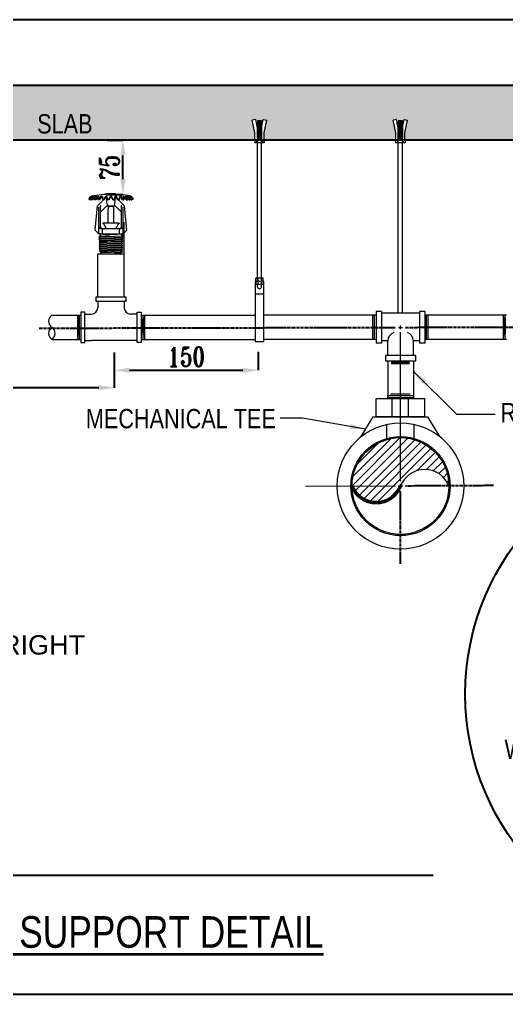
# Model space of a CAD drawing. Header units: millimetres. Extents: x 1706 to 534926, y -578380 to 27192.
# Drawn here: x 149010 to 155297, y -36495 to -23906 of the extents above; entities that cross this region are included whole.
import ezdxf
from ezdxf.enums import TextEntityAlignment as Align

# ---------------------------------------------------------------- set-up
doc = ezdxf.new("R2010")
doc.units = ezdxf.units.MM
doc.linetypes.add('CENTER', pattern=[50.8, 31.75, -6.35, 6.35, -6.35])
doc.linetypes.add('CENTER2', pattern=[1.125, 0.75, -0.125, 0.125, -0.125])
doc.layers.get('0').update_dxf_attribs({"color": 251})
doc.layers.get('Defpoints').update_dxf_attribs({"color": 251})
for name, color, linetype, lineweight in [('A-ANNO-CONS', 142, 'Continuous', 5), ('F-ANNO-DIMS', 3, 'Continuous', 9), ('F-DEMO-PROT-SPRN', 34, 'Continuous', 50), ('F-LINE-PEN2', 1, 'Continuous', 18), ('Sprinkler Pipe', 11, 'Continuous', 35)]:
    doc.layers.add(name, color=color, linetype=linetype, lineweight=lineweight)
doc.layers.add('ACE-HVAC-TEXT', color=7, linetype='Continuous')
doc.styles.add('BHD_STYLE', font='ARIALN.TTF', dxfattribs={"width": 0.8})
doc.styles.add('McD-FIRE-TEXT-02', font='arial.ttf', dxfattribs={"width": 0.8})
doc.styles.add('ROMANT', font='romant.shx', dxfattribs={"width": 0.75})
doc.dimstyles.new('ACE', dxfattribs={"dimtxt": 250, "dimasz": 200, "dimexe": 0.18, "dimexo": 0.0625, "dimgap": 50, "dimtad": 1, "dimdec": 0, "dimzin": 0, "dimdsep": 46, "dimtxsty": 'ROMANT', "dimcen": 0, "dimadec": 0, "dimazin": 0, "dimtfac": 1, "dimtdec": 0, "dimtofl": 0, "dimtmove": 0, "dimatfit": 3, "dimfxl": 1, "dimtolj": 1, "dimtzin": 0, "dimarcsym": 0})
doc.dimstyles.new('BHD_100', dxfattribs={"dimscale": 100, "dimtxt": 2.5, "dimasz": 2, "dimexe": 1.5, "dimexo": 1.5, "dimgap": 1, "dimtad": 1, "dimzin": 11, "dimdsep": 46, "dimtxsty": 'BHD_STYLE', "dimcen": 2.5, "dimdle": 2.5, "dimclrd": 256, "dimclre": 256, "dimadec": 4, "dimazin": 3, "dimtfac": 1, "dimtofl": 0, "dimtmove": 0, "dimatfit": 3, "dimfxl": 1, "dimfrac": 2, "dimtzin": 11, "dimlwd": -1, "dimlwe": -1, "dimarcsym": 0})

# ---------------------------------------------------------------- blocks, each defined once
blk = doc.blocks.new('*D69')
at = {"layer": 'ACE-HVAC-TEXT', "color": 0, "lineweight": -2, "transparency": 16777216}
for p, q in [((150143, -25462), (150345, -25462)), ((150345, -25966), (150345, -25662)), ((150143, -26166), (150345, -26166))]:
    blk.add_line(p, q, dxfattribs=at)
at = {"layer": 'ACE-HVAC-TEXT', "color": 0, "transparency": 16777216}
for points in [[(150378, -25662), (150312, -25662), (150345, -25462)], [(150312, -25966), (150378, -25966), (150345, -26166)]]:
    blk.add_solid(points, dxfattribs=at)
at = {"layer": 'Defpoints', "color": 0, "transparency": 16777216}
for p in [(150143, -25462), (150345, -25462), (150143, -26166)]:
    blk.add_point(p, dxfattribs=at)
at = {"layer": 'ACE-HVAC-TEXT', "color": 0, "transparency": 16777216, "insert": (150170, -25814), "char_height": 250, "attachment_point": 5, "rotation": 90, "style": 'ROMANT'}
blk.add_mtext('\\A1;75', dxfattribs=at)
blk = doc.blocks.new('*D70')
at = {"layer": 'ACE-HVAC-TEXT', "color": 0, "lineweight": -2, "transparency": 16777216}
for p, q in [((150143, -25462), (150345, -25462)), ((150345, -25966), (150345, -25662)), ((150143, -26166), (150345, -26166))]:
    blk.add_line(p, q, dxfattribs=at)
at = {"layer": 'ACE-HVAC-TEXT', "color": 0, "transparency": 16777216}
for points in [[(150378, -25662), (150312, -25662), (150345, -25462)], [(150312, -25966), (150378, -25966), (150345, -26166)]]:
    blk.add_solid(points, dxfattribs=at)
at = {"layer": 'Defpoints', "color": 0, "transparency": 16777216}
for p in [(150143, -25462), (150345, -25462), (150143, -26166)]:
    blk.add_point(p, dxfattribs=at)
at = {"layer": 'ACE-HVAC-TEXT', "color": 0, "transparency": 16777216, "insert": (150170, -25814), "char_height": 250, "attachment_point": 5, "rotation": 90, "style": 'ROMANT'}
blk.add_mtext('\\A1;75', dxfattribs=at)
blk = doc.blocks.new('*D79')
at = {"layer": 'ACE-HVAC-TEXT', "color": 0, "lineweight": -2, "transparency": 16777216}
for p, q in [((150143, -25462), (150345, -25462)), ((150345, -25966), (150345, -25662)), ((150143, -26166), (150345, -26166))]:
    blk.add_line(p, q, dxfattribs=at)
at = {"layer": 'ACE-HVAC-TEXT', "color": 0, "transparency": 16777216}
for points in [[(150378, -25662), (150312, -25662), (150345, -25462)], [(150312, -25966), (150378, -25966), (150345, -26166)]]:
    blk.add_solid(points, dxfattribs=at)
at = {"layer": 'Defpoints', "color": 0, "transparency": 16777216}
for p in [(150143, -25462), (150345, -25462), (150143, -26166)]:
    blk.add_point(p, dxfattribs=at)
at = {"layer": 'ACE-HVAC-TEXT', "color": 0, "transparency": 16777216, "insert": (150170, -25814), "char_height": 250, "attachment_point": 5, "rotation": 90, "style": 'ROMANT'}
blk.add_mtext('\\A1;75', dxfattribs=at)
blk = doc.blocks.new('*D101')
at = {"layer": 'ACE-HVAC-TEXT', "color": 0, "lineweight": -2, "transparency": 16777216}
for p, q in [((152093, -28198), (152093, -28435)), ((150232, -28206), (150232, -28435)), ((150432, -28435), (151893, -28435))]:
    blk.add_line(p, q, dxfattribs=at)
at = {"layer": 'ACE-HVAC-TEXT', "color": 0, "transparency": 16777216}
for points in [[(150432, -28402), (150432, -28468), (150232, -28435)], [(151893, -28468), (151893, -28402), (152093, -28435)]]:
    blk.add_solid(points, dxfattribs=at)
at = {"layer": 'Defpoints', "color": 0, "transparency": 16777216}
for p in [(152093, -28198), (150232, -28206), (152093, -28435)]:
    blk.add_point(p, dxfattribs=at)
at = {"layer": 'ACE-HVAC-TEXT', "color": 0, "transparency": 16777216, "insert": (151162, -28260), "char_height": 250, "attachment_point": 5, "style": 'ROMANT'}
blk.add_mtext('\\A1;150', dxfattribs=at)
blk = doc.blocks.new('*D102')
at = {"layer": 'ACE-HVAC-TEXT', "color": 0, "lineweight": -2, "transparency": 16777216}
for p, q in [((143974, -28244), (143974, -28660)), ((150233, -28256), (150233, -28660)), ((150033, -28660), (144174, -28660))]:
    blk.add_line(p, q, dxfattribs=at)
at = {"layer": 'ACE-HVAC-TEXT', "color": 0, "transparency": 16777216}
for points in [[(144174, -28627), (144174, -28693), (143974, -28660)], [(150033, -28693), (150033, -28627), (150233, -28660)]]:
    blk.add_solid(points, dxfattribs=at)
at = {"layer": 'Defpoints', "color": 0, "transparency": 16777216}
for p in [(143974, -28244), (150233, -28256), (143974, -28660)]:
    blk.add_point(p, dxfattribs=at)
at = {"layer": 'ACE-HVAC-TEXT', "color": 0, "transparency": 16777216, "insert": (147103, -28485), "char_height": 250, "attachment_point": 5, "style": 'ROMANT'}
blk.add_mtext('\\A1;MAX. 3600 MM', dxfattribs=at)
blk = doc.blocks.new('*D105')
at = {"layer": 'ACE-HVAC-TEXT', "color": 0, "lineweight": -2, "transparency": 16777216}
for p, q in [((150143, -25462), (150345, -25462)), ((150345, -25966), (150345, -25662)), ((150143, -26166), (150345, -26166))]:
    blk.add_line(p, q, dxfattribs=at)
at = {"layer": 'ACE-HVAC-TEXT', "color": 0, "transparency": 16777216}
for points in [[(150378, -25662), (150312, -25662), (150345, -25462)], [(150312, -25966), (150378, -25966), (150345, -26166)]]:
    blk.add_solid(points, dxfattribs=at)
at = {"layer": 'Defpoints', "color": 0, "transparency": 16777216}
for p in [(150143, -25462), (150345, -25462), (150143, -26166)]:
    blk.add_point(p, dxfattribs=at)
at = {"layer": 'ACE-HVAC-TEXT', "color": 0, "transparency": 16777216, "insert": (150170, -25814), "char_height": 250, "attachment_point": 5, "rotation": 90, "style": 'ROMANT'}
blk.add_mtext('\\A1;75', dxfattribs=at)

msp = doc.modelspace()

# ---------------------------------------------------------------- hatches: boundary and pattern name
at = {"layer": 'F-LINE-PEN2', "linetype": 'Continuous'}
h = msp.add_hatch(dxfattribs=at)
h.set_pattern_fill('AR-CONC', color=8, scale=93.75, angle=360, style=0)
h.set_pattern_definition([(140, (139775.65, -32564.63), (58.83, 672.431), [70.312, -773.438]), (85, (139775.65, -32564.6), (-705.18, -130.08), [56.25, -618.75]), (190.4514, (139780.55, -32508.6), (-646.35, 542.353), [59.756, -657.32]), (136.184, (139588.15, -32564.6), (155.174, 1000.54), [105.47, -1160.156]), (186.6356, (139601.1, -32481.3), (-913.236, 876.246), [89.635, -985.98]), (81.184, (139588.1, -32564.6), (-913.236, 876.246), [84.375, -928.125]), (111, (139635, -32470.9), (377.455, 559.6), [70.312, -773.437]), (56, (139635, -32470.9), (-679.828, 228.108), [56.25, -618.75]), (161.4514, (139666.5, -32424.25), (-302.372, 787.709), [59.756, -657.32]), (127.5, (139775.65, -32564.63), (-312.088, 11.3999), [0, -611.25, 0, -628.125, 0, -621.094]), (97.5, (139775.65, -32564.63), (-369.761, 246.6277), [0, -358.125, 0, -597.1875, 0, -236.719]), (57.5, (139775.65, -32773.7), (21.1452, 500.4585), [0, -234.375, 0, -731.25, 0, -970.3125]), (47.5, (139775.65, -32867.44), (-93.848, 546.737), [0, -304.6875, 0, -485.625, 0, -689.0625])])
h.paths.add_polyline_path([(143222.126, -24758.165), (143222.126, -24959.739), (143561.008, -25102.088), (142847.248, -25220.242), (143222.126, -25347.849), (143222.126, -25461.892), (145789.626, -25461.892), (145789.626, -25371.159), (145754.941, -25207.639), (145799.558, -25198.175), (145803.453, -25216.534), (145893.798, -25216.534), (145897.693, -25198.175), (145942.311, -25207.639), (145907.625, -25371.159), (145907.625, -25461.892), (152049.302, -25461.892), (152049.302, -25371.159), (152014.617, -25207.639), (152059.235, -25198.175), (152063.129, -25216.534), (152153.474, -25216.534), (152157.369, -25198.175), (152201.987, -25207.639), (152167.301, -25371.159), (152167.301, -25461.892), (153867.664, -25461.892), (153867.664, -25371.159), (153832.979, -25207.639), (153877.597, -25198.175), (153881.491, -25216.534), (153971.837, -25216.534), (153975.731, -25198.175), (154020.349, -25207.639), (153985.664, -25371.159), (153985.664, -25461.892), (157504.481, -25461.892), (157504.481, -25371.159), (157469.795, -25207.639), (157514.413, -25198.175), (157518.308, -25216.534), (157608.653, -25216.534), (157612.548, -25198.175), (157657.165, -25207.639), (157622.48, -25371.159), (157622.48, -25461.892), (160139.072, -25461.892), (160139.072, -25347.849), (159824.041, -25220.242), (160473.41, -25102.088), (160139.072, -24959.739), (160139.072, -24758.165)])
h = msp.add_hatch(dxfattribs=at)
h.set_pattern_fill('ANSI31', color=256, scale=605.481195, angle=180, style=0)
h.set_pattern_definition([(225, (407016.816, 2555221.755), (53.5174823, -53.5174823), [])])
h.paths.add_polyline_path([(154553.521, -29930.101, 0.6857921), (153928.521, -29930.101, -0.6857921), (153303.521, -29930.101, -1)])

# ---------------------------------------------------------------- linework, layer by layer
at = {"color": 8, "linetype": 'Continuous'}
for p, q in [((160139.072, -24758.165), (143222.126, -24758.165)), ((160139.072, -25461.892), (143222.126, -25461.892)), ((160139.072, -25461.892), (143222.126, -25461.892)), ((160139.072, -25461.892), (143222.126, -25461.892)), ((160139.072, -25461.892), (143222.126, -25461.892)), ((154350.649, -34957.705), (139873.255, -34957.705))]:
    msp.add_line(p, q, dxfattribs=at)
at = {"color": 8, "linetype": 'CENTER2', "ltscale": 50}
for p, q in [((149265.517, -27891.468), (153864.516, -27881.416)), ((153992.19, -27881.137), (158278.975, -27871.767)), ((155128.926, -29924.641), (153993.014, -29930.101)), ((153928.353, -30933.467), (153928.353, -29994.595))]:
    msp.add_line(p, q, dxfattribs=at)
at = {"color": 7}
msp.add_lwpolyline([(138359.506, -23905.956), (162458.006, -23905.956), (162458.006, -36495.456), (138359.506, -36495.456)], close=True, dxfattribs=at)
msp.add_circle((158009.041, -32616.569), 3243.371)
at = {"layer": 'A-ANNO-CONS', "color": 8, "linetype": 'CENTER', "ltscale": 100}
for p, q in [((153903.411, -27881.331), (153953.294, -27881.222)), ((153928.353, -27906.218), (153928.353, -27856.335)), ((153928.353, -29865.608), (153928.353, -27945.113)), ((153864.027, -29930.101), (152703.969, -29935.887)), ((153958.407, -29930.101), (153898.634, -29930.101)), ((153928.353, -29959.987), (153928.353, -29900.215))]:
    msp.add_line(p, q, dxfattribs=at)
at = {"layer": 'F-DEMO-PROT-SPRN', "linetype": 'Continuous'}
msp.add_arc((153616.021, -29809.418), 334.994, 201.1159565, 338.8840435, dxfattribs=at)
at = {"layer": 'F-LINE-PEN2', "linetype": 'Continuous'}
for p, q in [((152059.235, -25198.175), (152014.617, -25207.639)), ((152049.302, -25371.159), (152014.617, -25207.639)), ((152081.567, -25303.461), (152059.235, -25198.175)), ((152135.036, -25216.534), (152081.567, -25216.534)), ((152081.567, -25216.534), (152081.567, -25461.441)), ((152081.567, -27285.118), (152081.567, -25230.666)), ((152135.036, -25232.174), (152081.567, -25232.174)), ((152135.036, -25253.028), (152081.567, -25253.028)), ((152135.036, -25273.881), (152081.567, -25273.881)), ((152135.036, -25294.735), (152081.567, -25294.735)), ((152123.086, -25242.601), (152093.517, -25242.601)), ((152123.086, -25263.455), (152093.517, -25263.455)), ((152123.086, -25284.308), (152093.517, -25284.308)), ((152135.036, -25303.461), (152157.369, -25198.175)), ((152135.036, -25216.534), (152135.036, -25461.441)), ((152135.036, -27285.118), (152135.036, -25230.666)), ((152157.369, -25198.175), (152201.987, -25207.639)), ((152167.301, -25371.159), (152201.987, -25207.639)), ((153877.597, -25198.175), (153832.979, -25207.639)), ((153867.664, -25371.159), (153832.979, -25207.639)), ((153899.93, -25303.461), (153877.597, -25198.175)), ((153953.398, -25216.534), (153899.93, -25216.534)), ((153899.93, -25216.534), (153899.93, -25461.441)), ((153899.93, -27697.882), (153899.93, -25230.666)), ((153953.398, -25232.174), (153899.93, -25232.174)), ((153953.398, -25253.028), (153899.93, -25253.028)), ((153953.398, -25273.881), (153899.93, -25273.881)), ((153953.398, -25294.735), (153899.93, -25294.735)), ((153941.449, -25242.601), (153911.879, -25242.601)), ((153941.449, -25263.455), (153911.879, -25263.455)), ((153941.449, -25284.308), (153911.879, -25284.308)), ((153953.398, -25303.461), (153975.731, -25198.175)), ((153953.398, -25216.534), (153953.398, -25461.441)), ((153953.398, -27697.882), (153953.398, -25230.666)), ((153975.731, -25198.175), (154020.349, -25207.639)), ((153985.664, -25371.159), (154020.349, -25207.639)), ((152049.302, -25461.479), (152049.302, -25371.159)), ((152135.036, -25315.588), (152081.567, -25315.588)), ((152135.036, -25336.442), (152081.567, -25336.442)), ((152135.036, -25357.295), (152081.567, -25357.295)), ((152135.036, -25378.149), (152081.567, -25378.149)), ((152135.036, -25399.002), (152081.567, -25399.002)), ((152135.036, -25419.856), (152081.567, -25419.856)), ((152123.086, -25305.161), (152093.517, -25305.161)), ((152123.086, -25326.015), (152093.517, -25326.015)), ((152123.086, -25346.868), (152093.517, -25346.868)), ((152123.086, -25367.722), (152093.517, -25367.722)), ((152123.086, -25388.575), (152093.517, -25388.575)), ((152123.086, -25409.429), (152093.517, -25409.429)), ((152123.086, -25430.282), (152093.517, -25430.282)), ((152167.301, -25461.479), (152167.301, -25371.159)), ((153867.664, -25461.479), (153867.664, -25371.159)), ((153953.398, -25315.588), (153899.93, -25315.588)), ((153953.398, -25336.442), (153899.93, -25336.442)), ((153953.398, -25357.295), (153899.93, -25357.295)), ((153953.398, -25378.149), (153899.93, -25378.149)), ((153953.398, -25399.002), (153899.93, -25399.002)), ((153953.398, -25419.856), (153899.93, -25419.856)), ((153941.449, -25305.161), (153911.879, -25305.161)), ((153941.449, -25326.015), (153911.879, -25326.015)), ((153941.449, -25346.868), (153911.879, -25346.868)), ((153941.449, -25367.722), (153911.879, -25367.722)), ((153941.449, -25388.575), (153911.879, -25388.575)), ((153941.449, -25409.429), (153911.879, -25409.429)), ((153941.449, -25430.282), (153911.879, -25430.282)), ((153985.664, -25461.479), (153985.664, -25371.159)), ((152046.279, -25461.441), (152046.279, -25497.934)), ((152170.324, -25497.934), (152046.279, -25497.934)), ((152071.159, -25461.441), (152071.159, -25497.934)), ((152135.036, -25440.709), (152081.567, -25440.709)), ((152123.086, -25451.136), (152093.517, -25451.136)), ((152145.445, -25461.441), (152145.445, -25497.934)), ((152170.324, -25461.441), (152170.324, -25497.934)), ((153864.641, -25461.441), (153864.641, -25497.934)), ((153988.686, -25497.934), (153864.641, -25497.934)), ((153889.521, -25461.441), (153889.521, -25497.934)), ((153953.398, -25440.709), (153899.93, -25440.709)), ((153941.449, -25451.136), (153911.879, -25451.136)), ((153963.807, -25461.441), (153963.807, -25497.934)), ((153988.686, -25461.441), (153988.686, -25497.934)), ((149943.54, -26184.545), (150100.034, -26161.156)), ((150108.492, -26160.528), (150273.288, -26160.528)), ((150142.64, -26151.96), (150239.14, -26151.96)), ((150438.24, -26184.545), (150281.746, -26161.156)), ((149915.205, -26203.838), (149902.991, -26224.992)), ((149902.991, -26224.992), (149918.69, -26234.055)), ((149909.203, -26224.992), (149929.555, -26195.781)), ((149913.812, -26224.992), (149909.203, -26224.992)), ((149920.163, -26231.503), (149909.203, -26224.992)), ((149913.812, -26224.992), (149949.974, -26193.911)), ((149929.07, -26234.055), (149913.812, -26224.992)), ((149920.163, -26231.503), (149918.69, -26234.055)), ((149924.46, -26234.055), (149920.163, -26231.503)), ((149929.07, -26234.055), (149924.46, -26234.055)), ((149929.07, -26234.055), (149936.172, -26227.951)), ((149931.63, -26224.992), (149954.451, -26197.666)), ((149936.172, -26227.951), (149931.63, -26224.992)), ((149940.581, -26224.992), (149931.63, -26224.992)), ((149945.544, -26234.055), (149936.172, -26227.951)), ((149940.581, -26224.992), (149976.884, -26193.22)), ((149954.495, -26234.055), (149940.581, -26224.992)), ((149954.495, -26234.055), (149945.544, -26234.055)), ((149954.495, -26234.055), (149974.133, -26216.869)), ((149969.124, -26224.992), (149981.646, -26204.683)), ((149981.897, -26224.992), (149969.124, -26224.992)), ((149980.886, -26234.055), (149969.124, -26224.992)), ((149993.659, -26234.055), (149980.886, -26234.055)), ((150013.598, -26194.952), (149981.897, -26224.992)), ((149993.659, -26234.055), (149981.897, -26224.992)), ((150015.983, -26212.901), (149993.659, -26234.055)), ((150017.178, -26312.29), (150095.413, -26234.055)), ((150019.507, -26224.992), (150031.475, -26191.945)), ((150035.359, -26224.992), (150019.507, -26224.992)), ((150028.433, -26234.055), (150019.507, -26224.992)), ((150044.286, -26234.055), (150028.433, -26234.055)), ((150035.359, -26224.992), (150048.285, -26203.838)), ((150044.286, -26234.055), (150035.359, -26224.992)), ((150044.286, -26234.055), (150056.287, -26214.415)), ((150054.405, -26393.69), (150136.509, -26311.586)), ((150079.85, -26224.992), (150080.909, -26206.862)), ((150097.86, -26224.992), (150079.85, -26224.992)), ((150079.85, -26224.992), (150085.422, -26234.055)), ((150103.432, -26234.055), (150085.422, -26234.055)), ((150097.86, -26224.992), (150117.692, -26195.206)), ((150097.86, -26224.992), (150103.432, -26234.055)), ((150103.432, -26234.055), (150117.517, -26212.901)), ((150140.614, -26292.125), (150134.26, -26204.058)), ((150136.509, -26311.586), (150245.271, -26311.586)), ((150144.303, -26212.901), (150142.547, -26203.838)), ((150146.646, -26224.992), (150144.303, -26212.901)), ((150165.767, -26224.992), (150146.646, -26224.992)), ((150146.646, -26224.992), (150148.54, -26234.055)), ((150167.661, -26234.055), (150148.54, -26234.055)), ((150157.124, -26313.009), (150157.124, -26311.586)), ((150165.767, -26224.992), (150175.561, -26203.838)), ((150165.767, -26224.992), (150167.661, -26234.055)), ((150167.661, -26234.055), (150177.176, -26213.505)), ((150214.119, -26234.055), (150204.605, -26213.505)), ((150216.013, -26224.992), (150206.219, -26203.838)), ((150216.013, -26224.992), (150214.119, -26234.055)), ((150214.119, -26234.055), (150233.24, -26234.055)), ((150216.013, -26224.992), (150235.135, -26224.992)), ((150224.656, -26313.009), (150224.656, -26311.586)), ((150235.135, -26224.992), (150233.24, -26234.055)), ((150235.135, -26224.992), (150239.233, -26203.838)), ((150241.166, -26292.125), (150247.52, -26204.058)), ((150327.375, -26393.69), (150245.271, -26311.586)), ((150283.92, -26224.992), (150264.088, -26195.206)), ((150278.348, -26234.055), (150264.263, -26212.901)), ((150283.92, -26224.992), (150278.348, -26234.055)), ((150278.348, -26234.055), (150296.358, -26234.055)), ((150283.92, -26224.992), (150301.931, -26224.992)), ((150364.602, -26312.29), (150286.367, -26234.055)), ((150301.931, -26224.992), (150296.358, -26234.055)), ((150301.931, -26224.992), (150300.871, -26206.862)), ((150337.495, -26234.055), (150325.494, -26214.415)), ((150346.421, -26224.992), (150333.495, -26203.838)), ((150337.495, -26234.055), (150346.421, -26224.992)), ((150337.495, -26234.055), (150353.347, -26234.055)), ((150346.421, -26224.992), (150362.273, -26224.992)), ((150355.526, -26206.361), (150350.305, -26191.945)), ((150353.347, -26234.055), (150362.273, -26224.992)), ((150362.273, -26224.992), (150355.526, -26206.361)), ((150365.797, -26212.901), (150388.121, -26234.055)), ((150368.182, -26194.952), (150399.883, -26224.992)), ((150388.121, -26234.055), (150399.883, -26224.992)), ((150388.121, -26234.055), (150400.894, -26234.055)), ((150399.883, -26224.992), (150412.656, -26224.992)), ((150407.647, -26216.869), (150400.134, -26204.683)), ((150400.894, -26234.055), (150412.656, -26224.992)), ((150441.199, -26224.992), (150404.897, -26193.22)), ((150412.656, -26224.992), (150407.647, -26216.869)), ((150427.285, -26234.055), (150407.647, -26216.869)), ((150427.285, -26234.055), (150441.199, -26224.992)), ((150427.285, -26234.055), (150436.236, -26234.055)), ((150450.15, -26224.992), (150427.33, -26197.666)), ((150467.968, -26224.992), (150431.806, -26193.911)), ((150436.236, -26234.055), (150445.608, -26227.951)), ((150441.199, -26224.992), (150450.15, -26224.992)), ((150445.608, -26227.951), (150450.15, -26224.992)), ((150452.711, -26234.055), (150445.608, -26227.951)), ((150472.578, -26224.992), (150452.225, -26195.781)), ((150452.711, -26234.055), (150467.968, -26224.992)), ((150452.711, -26234.055), (150457.32, -26234.055)), ((150457.32, -26234.055), (150461.617, -26231.503)), ((150461.617, -26231.503), (150472.578, -26224.992)), ((150461.617, -26231.503), (150463.09, -26234.055)), ((150478.789, -26224.992), (150463.09, -26234.055)), ((150466.575, -26203.838), (150478.789, -26224.992)), ((150467.968, -26224.992), (150472.578, -26224.992)), ((152081.567, -27247.843), (152081.567, -26248.406)), ((153899.93, -27247.843), (153899.93, -26248.406)), ((153953.398, -27247.843), (153953.398, -26248.406)), ((149987.939, -26627.208), (150017.178, -26312.29)), ((150032.368, -26671.637), (150032.368, -26329.773)), ((150054.405, -26582.424), (150054.405, -26316.57)), ((150152.504, -26534.088), (150152.504, -26350.31)), ((150157.124, -26313.009), (150164.512, -26317.274)), ((150164.512, -26317.274), (150217.269, -26317.274)), ((150217.269, -26317.274), (150224.656, -26313.009)), ((150229.277, -26534.088), (150229.277, -26350.31)), ((150327.375, -26582.424), (150327.375, -26316.57)), ((150349.412, -26671.637), (150349.412, -26329.773)), ((150393.841, -26627.208), (150364.602, -26312.29)), ((150297.519, -26534.088), (150084.261, -26534.088)), ((150084.261, -26534.088), (150084.261, -26541.197)), ((150099.632, -26550.622), (150127.88, -26603.75)), ((150282.149, -26550.622), (150253.9, -26603.75)), ((150297.519, -26534.088), (150297.519, -26541.197)), ((150361.058, -27489.723), (150361.058, -26521.478)), ((150032.368, -26671.637), (149987.939, -26627.208)), ((150032.368, -26671.637), (150349.412, -26671.637)), ((150053.694, -26603.75), (150328.086, -26603.75)), ((150080.438, -26679.716), (150261.306, -26679.716)), ((150081.773, -26671.637), (150081.773, -26603.75)), ((150300.007, -26671.637), (150300.007, -26603.75)), ((150349.412, -26671.637), (150393.841, -26627.208)), ((150347.256, -26702.547), (150035.016, -26715.304)), ((150054.897, -26702.61), (150035.016, -26715.304)), ((150035.016, -26715.304), (150055.673, -26727.998)), ((150346.376, -26727.998), (150035.792, -26740.692)), ((150055.673, -26727.998), (150035.792, -26740.692)), ((150035.792, -26740.692), (150056.449, -26753.386)), ((150345.601, -26753.386), (150036.567, -26766.08)), ((150056.449, -26753.386), (150036.567, -26766.08)), ((150036.567, -26766.08), (150057.224, -26778.774)), ((150344.825, -26778.774), (150037.343, -26791.468)), ((150057.224, -26778.774), (150037.343, -26791.468)), ((150037.343, -26791.468), (150058, -26804.162)), ((150344.049, -26804.162), (150038.119, -26816.856)), ((150058, -26804.162), (150038.119, -26816.856)), ((150044.975, -26696.513), (150052.45, -26692.198)), ((150044.975, -26696.513), (150054.897, -26702.61)), ((150054.897, -26702.61), (150172.121, -26697.116)), ((150055.673, -26727.998), (150326.495, -26715.304)), ((150056.449, -26753.386), (150325.719, -26740.692)), ((150057.224, -26778.774), (150324.944, -26766.08)), ((150058, -26804.162), (150324.168, -26791.468)), ((150344.049, -26804.162), (150323.392, -26816.856)), ((150344.825, -26778.774), (150324.168, -26791.468)), ((150324.168, -26791.468), (150344.049, -26804.162)), ((150345.601, -26753.386), (150324.944, -26766.08)), ((150324.944, -26766.08), (150344.825, -26778.774)), ((150346.376, -26727.998), (150325.719, -26740.692)), ((150325.719, -26740.692), (150345.601, -26753.386)), ((150347.256, -26702.547), (150326.495, -26715.304)), ((150326.495, -26715.304), (150346.376, -26727.998)), ((150347.256, -26702.547), (150329.33, -26692.198)), ((150020.722, -27489.723), (150020.722, -26929.601)), ((150020.722, -26929.601), (150361.058, -26929.601)), ((150038.119, -26816.856), (150058.776, -26829.55)), ((150343.274, -26829.55), (150038.894, -26842.244)), ((150058.776, -26829.55), (150038.894, -26842.244)), ((150038.894, -26842.244), (150059.551, -26854.938)), ((150342.498, -26854.938), (150039.67, -26867.632)), ((150059.551, -26854.938), (150039.67, -26867.632)), ((150039.67, -26867.632), (150060.327, -26880.326)), ((150040.446, -26893.02), (150341.722, -26880.326)), ((150060.327, -26880.326), (150040.446, -26893.02)), ((150040.446, -26893.02), (150061.103, -26905.714)), ((150049.421, -26913.172), (150340.947, -26905.714)), ((150061.103, -26905.714), (150049.421, -26913.172)), ((150049.421, -26913.172), (150061.104, -26924.855)), ((150058.776, -26829.55), (150323.392, -26816.856)), ((150059.551, -26854.938), (150322.617, -26842.244)), ((150060.327, -26880.326), (150321.841, -26867.632)), ((150321.065, -26893.02), (150061.103, -26905.714)), ((150076.183, -26931.101), (150305.597, -26931.101)), ((150234.217, -26920.61), (150320.29, -26918.408)), ((150340.947, -26905.714), (150320.29, -26918.408)), ((150320.29, -26918.408), (150324.461, -26921.071)), ((150324.461, -26921.071), (150320.676, -26924.855)), ((150341.722, -26880.326), (150321.065, -26893.02)), ((150321.065, -26893.02), (150340.947, -26905.714)), ((150342.498, -26854.938), (150321.841, -26867.632)), ((150321.841, -26867.632), (150341.722, -26880.326)), ((150343.274, -26829.55), (150322.617, -26842.244)), ((150322.617, -26842.244), (150342.498, -26854.938)), ((150323.392, -26816.856), (150343.274, -26829.55)), ((152051.814, -27287.357), (152051.814, -28063.319)), ((152164.79, -27287.357), (152051.814, -27287.357)), ((152062.645, -27287.357), (152062.645, -27247.843)), ((152153.959, -27247.843), (152062.645, -27247.843)), ((152062.645, -27287.357), (152062.645, -27326.87)), ((152085.412, -27247.843), (152085.412, -27326.87)), ((152131.192, -27247.843), (152131.192, -27326.87)), ((152153.959, -27287.357), (152153.959, -27247.843)), ((152153.959, -27287.357), (152153.959, -27326.87)), ((152164.79, -28063.319), (152164.79, -27287.357)), ((152153.959, -27326.87), (152062.645, -27326.87)), ((152081.567, -27355.215), (152081.567, -27326.87)), ((152135.036, -27355.215), (152135.036, -27326.87)), ((150020.722, -27542.48), (150020.722, -27627.303)), ((150361.058, -27542.48), (150361.058, -27627.303)), ((150386.53, -27542.48), (150361.058, -27542.48)), ((152164.79, -27452.128), (152051.814, -27452.128)), ((153615.636, -27674.991), (153615.636, -28087.013)), ((153684.306, -27674.991), (153615.636, -27674.991)), ((153684.306, -27674.991), (153684.306, -28087.013)), ((154242.33, -27674.991), (154173.66, -27674.991)), ((154173.66, -27674.991), (154173.66, -28087.013)), ((154242.33, -27674.991), (154242.33, -28087.013)), ((149426.465, -27724.752), (149799.611, -27724.752)), ((149757.381, -27724.752), (149757.381, -28037.252)), ((149766.022, -27983.017, 166.707), (149766.022, -27753.886, 166.707)), ((149778.071, -27724.752), (149778.071, -28037.252)), ((149785.966, -27958.111, 166.707), (149785.966, -27773.811, 166.707)), ((149852.367, -27710.834), (149937.191, -27710.834)), ((150529.413, -27710.834), (150444.59, -27710.834)), ((150582.17, -27724.752), (152051.814, -27724.752)), ((150595.814, -27958.111, 166.707), (150595.814, -27773.811, 166.707)), ((150603.709, -27724.752), (150603.709, -28037.252)), ((150615.758, -27983.017, 166.707), (150615.758, -27753.886, 166.707)), ((150624.4, -27724.752), (150624.4, -28037.252)), ((153615.636, -27724.752), (152164.79, -27724.752)), ((153573.406, -28037.252), (153573.406, -27724.752)), ((153594.096, -28037.252), (153594.096, -27724.752)), ((154173.66, -27697.882), (153684.306, -27697.882)), ((155297.201, -27724.752), (154242.33, -27724.752)), ((154263.87, -28037.252), (154263.87, -27724.752)), ((154284.56, -28037.252), (154284.56, -27724.752)), ((155254.971, -27724.752), (155254.971, -28037.252)), ((155263.613, -27983.017, 166.707), (155263.613, -27753.886, 166.707)), ((155275.661, -27724.752), (155275.661, -28037.252)), ((155283.556, -27958.111, 166.707), (155283.556, -27773.811, 166.707)), ((149426.466, -28037.252), (149799.611, -28037.252)), ((149852.367, -28051.17), (149937.191, -28051.17)), ((150529.413, -28051.17), (149937.191, -28051.17)), ((150582.17, -28037.252), (152051.814, -28037.252)), ((152051.814, -28063.319), (152164.79, -28063.319)), ((153615.636, -28037.252), (152164.79, -28037.252)), ((153765.444, -28053.84), (153684.306, -28053.84)), ((153765.444, -28242.854), (153765.444, -28053.84)), ((154173.66, -28053.84), (154095.906, -28053.84)), ((154095.906, -28242.854), (154095.906, -28053.84)), ((155297.201, -28037.252), (154242.33, -28037.252)), ((153684.306, -28087.013), (153615.636, -28087.013)), ((154242.33, -28087.013), (154173.66, -28087.013)), ((153765.444, -28311.524), (153765.444, -28796.101)), ((154019.417, -28318.25), (153838.549, -28318.25)), ((154095.906, -28311.524), (154095.906, -28796.101)), ((154045.255, -28333.768), (153807.543, -28333.768)), ((154045.255, -28352.978), (153807.543, -28352.978)), ((153612.722, -29035.85), (153612.722, -28801.228)), ((153612.722, -28801.228), (154238.381, -28801.228)), ((154091.676, -28763.427), (153757.77, -28763.427)), ((154091.676, -28790.41), (153757.77, -28790.41)), ((154055.382, -28741.63), (153801.323, -28741.63)), ((153821.379, -29035.85), (153821.379, -28801.228)), ((154030.036, -29035.85), (154030.036, -28801.228)), ((154238.381, -28801.228), (154238.381, -29035.85)), ((153573.618, -29035.85), (153417.203, -29289.039)), ((153573.618, -29035.85), (154277.484, -29035.85)), ((154238.381, -29035.85), (153612.722, -29035.85)), ((154277.484, -29035.85), (154433.899, -29289.039)), ((153749.585, -29132.93), (153749.585, -29313.467)), ((154101.518, -29132.93), (154101.518, -29313.467))]:
    msp.add_line(p, q, dxfattribs=at)
for points in [[(150386.53, -27489.723), (149995.25, -27489.723), (149995.25, -27542.48), (150386.53, -27542.48)], [(149852.367, -27685.363), (149799.611, -27685.363), (149799.611, -28076.642), (149852.367, -28076.642)], [(150529.413, -27685.363), (150582.17, -27685.363), (150582.17, -28076.642), (150529.413, -28076.642)], [(153733.343, -28311.524), (154124.623, -28311.524), (154124.623, -28242.854), (153733.343, -28242.854)]]:
    msp.add_lwpolyline(points, close=True, dxfattribs=at)
for points in [[(150048.285, -26203.838, 0), (150051.127, -26199.935, 0), (150053.849, -26196.494, 0), (150056.452, -26193.515, 0), (150058.935, -26190.997, 0), (150061.299, -26188.94, 0), (150063.543, -26187.344, 0), (150065.668, -26186.21, 0), (150067.673, -26185.537, 0), (150069.559, -26185.326, 0), (150071.325, -26185.576, 0), (150072.971, -26186.287, 0), (150074.498, -26187.46, 0), (150075.905, -26189.094, 0), (150077.193, -26191.189, 0), (150078.361, -26193.745, 0), (150079.41, -26196.763, 0), (150080.339, -26200.243, 0)], [(150142.547, -26203.838, 0), (150141.316, -26200.437, 0), (150140.057, -26197.398, 0), (150138.769, -26194.721, 0), (150137.452, -26192.406, 0), (150136.106, -26190.451, 0), (150134.73, -26188.859, 0), (150133.326, -26187.628, 0), (150131.893, -26186.759, 0), (150130.431, -26186.251, 0), (150128.94, -26186.105, 0), (150127.42, -26186.32, 0), (150125.871, -26186.897, 0), (150124.293, -26187.836, 0), (150122.687, -26189.136, 0), (150121.051, -26190.798, 0), (150119.386, -26192.821, 0), (150117.692, -26195.206, 0)], [(150239.233, -26203.838, 0), (150240.464, -26200.437, 0), (150241.723, -26197.398, 0), (150243.011, -26194.721, 0), (150244.328, -26192.406, 0), (150245.675, -26190.451, 0), (150247.05, -26188.859, 0), (150248.454, -26187.628, 0), (150249.887, -26186.759, 0), (150251.349, -26186.251, 0), (150252.84, -26186.105, 0), (150254.36, -26186.32, 0), (150255.909, -26186.897, 0), (150257.487, -26187.836, 0), (150259.094, -26189.136, 0), (150260.729, -26190.798, 0), (150262.394, -26192.821, 0), (150264.088, -26195.206, 0)], [(150333.495, -26203.838, 0), (150330.653, -26199.935, 0), (150327.931, -26196.494, 0), (150325.328, -26193.515, 0), (150322.845, -26190.997, 0), (150320.481, -26188.94, 0), (150318.237, -26187.344, 0), (150316.112, -26186.21, 0), (150314.107, -26185.537, 0), (150312.222, -26185.326, 0), (150310.456, -26185.576, 0), (150308.809, -26186.287, 0), (150307.282, -26187.46, 0), (150305.875, -26189.094, 0), (150304.587, -26191.189, 0), (150303.419, -26193.745, 0), (150302.37, -26196.763, 0), (150301.441, -26200.243, 0)], [(150144.303, -26212.901, 0), (150142.665, -26210.784, 0), (150141.034, -26208.932, 0), (150139.411, -26207.344, 0), (150137.797, -26206.021, 0), (150136.19, -26204.962, 0), (150134.59, -26204.168, 0), (150132.999, -26203.639, 0), (150131.416, -26203.374, 0), (150129.84, -26203.374, 0), (150128.272, -26203.639, 0), (150126.712, -26204.168, 0), (150125.16, -26204.962, 0), (150123.616, -26206.021, 0), (150122.079, -26207.344, 0), (150120.551, -26208.932, 0), (150119.03, -26210.784, 0), (150117.517, -26212.901, 0)], [(150206.219, -26203.838, 0), (150204.415, -26199.928, 0), (150202.612, -26196.507, 0), (150200.809, -26193.574, 0), (150199.005, -26191.131, 0), (150197.202, -26189.176, 0), (150195.399, -26187.71, 0), (150193.595, -26186.732, 0), (150191.792, -26186.243, 0), (150189.988, -26186.243, 0), (150188.185, -26186.732, 0), (150186.382, -26187.71, 0), (150184.578, -26189.176, 0), (150182.775, -26191.131, 0), (150180.971, -26193.574, 0), (150179.168, -26196.507, 0), (150177.365, -26199.928, 0), (150175.561, -26203.838, 0)], [(150203.905, -26212.314, 0), (150202.374, -26210.33, 0), (150200.842, -26208.595, 0), (150199.311, -26207.107, 0), (150197.78, -26205.868, 0), (150196.249, -26204.876, 0), (150194.718, -26204.132, 0), (150193.187, -26203.637, 0), (150191.656, -26203.389, 0), (150190.125, -26203.389, 0), (150188.593, -26203.637, 0), (150187.062, -26204.132, 0), (150185.531, -26204.876, 0), (150184, -26205.868, 0), (150182.469, -26207.107, 0), (150180.938, -26208.595, 0), (150179.407, -26210.33, 0), (150177.876, -26212.314, 0)], [(150237.477, -26212.901, 0), (150239.116, -26210.784, 0), (150240.746, -26208.932, 0), (150242.369, -26207.344, 0), (150243.984, -26206.021, 0), (150245.591, -26204.962, 0), (150247.19, -26204.168, 0), (150248.781, -26203.639, 0), (150250.365, -26203.374, 0), (150251.94, -26203.374, 0), (150253.508, -26203.639, 0), (150255.068, -26204.168, 0), (150256.62, -26204.962, 0), (150258.164, -26206.021, 0), (150259.701, -26207.344, 0), (150261.229, -26208.932, 0), (150262.75, -26210.784, 0), (150264.263, -26212.901, 0)]]:
    msp.add_polyline3d(points, dxfattribs=at)
for radius in [816.27, 640.442, 625]:
    msp.add_circle((153928.521, -29930.101), radius, dxfattribs=at)
at = {"layer": 'F-LINE-PEN2', "linetype": 'Continuous', "extrusion": (0, 0, -1)}
for centre, radius, start, end in [((-149949.372, -26223.564), 39.453, 30.0000001, 81.5), ((-150108.492, -26217.752), 57.224, 81.5, 90), ((-150142.64, -26165.555), 13.595, 21.7003992, 90), ((-150142.64, -26165.555), 13.595, 21.7003992, 90), ((-150142.64, -26165.555), 13.595, 21.7003992, 90), ((-150142.64, -26165.555), 13.595, 21.7003992, 90), ((-150239.14, -26165.555), 13.595, 90, 158.2996008), ((-150273.288, -26217.752), 57.224, 90, 98.5), ((-150432.408, -26223.564), 39.453, 98.5, 149.9999999), ((-149955.801, -26214.068), 31.989, 34.8666031, 53.3052144), ((-149936.049, -26187.564), 1.066, 69.6919616, 233.3052144), ((-149970.825, -26218.171), 31.989, 49.3216371, 82.0955597), ((-149979.003, -26218.171), 31.989, 39.8666032, 67.9102102), ((-149966.573, -26187.542), 1.066, 82.0955597, 247.9102102), ((-149995.61, -26214.617), 28.434, 48.8073932, 90), ((-150011.9, -26223.337), 35.543, 31.6568855, 65.6910957), ((-149996.245, -26188.678), 2.488, 91.4009886, 245.6910957), ((-150035.601, -26218.171), 31.989, 46.5406264, 74.7741643), ((-150037.986, -26236.12), 31.989, 46.5406264, 68.4852679), ((-150028.134, -26190.735), 3.554, 74.7741643, 199.9090806), ((-150076.001, -26226.461), 23.103, 31.4261081, 102.2201848), ((-150057.846, -26205.514), 23.103, 166.8113267, 183.3451193), ((-150323.935, -26205.514), 23.103, 356.6549048, 13.1886686), ((-150305.78, -26226.461), 23.103, 77.7798152, 148.5738919), ((-150353.647, -26190.735), 3.554, 340.0909194, 105.2258357), ((-150346.179, -26218.171), 31.989, 105.2258357, 133.4593736), ((-150343.794, -26236.12), 31.989, 111.5147321, 133.4593736), ((-150385.535, -26188.678), 2.488, 294.3089043, 88.5990114), ((-150369.88, -26223.337), 35.543, 114.3089043, 148.3431145), ((-150386.17, -26214.617), 28.434, 90, 131.1926068), ((-150415.208, -26187.542), 1.066, 292.0897898, 97.9044403), ((-150402.777, -26218.171), 31.989, 112.0897898, 140.1333968), ((-150410.955, -26218.171), 31.989, 97.9044403, 130.6783629), ((-150445.731, -26187.564), 1.066, 306.6947856, 110.3080384), ((-150425.979, -26214.068), 31.989, 126.6947856, 145.1333969)]:
    msp.add_arc(centre, radius, start, end, dxfattribs=at)
at = {"layer": 'F-LINE-PEN2', "linetype": 'Continuous'}
for centre, radius, start, end in [((150075.731, -26316.57), 21.326, 134.9999999, 180), ((150161.53, -26290.615), 20.97, 184.1269945, 270), ((150183.626, -26216.492), 7.109, 143.9983061, 155.156414), ((150198.154, -26216.492), 7.109, 24.843586, 36.0016939), ((150220.25, -26290.615), 20.97, 270, 355.8730055), ((150306.05, -26316.57), 21.326, 0, 45.0000001), ((150190.89, -26350.31), 38.387, 120.614502, 180), ((150190.89, -26350.31), 38.387, 0, 59.385498), ((150083.94, -26558.966), 17.772, 28.0000001, 88.9661795), ((150297.84, -26558.966), 17.772, 91.0338205, 151.9999999), ((150053.694, -26582.424), 21.326, 180, 270), ((150046.941, -26682.655), 11.018, 300, 90), ((150075.731, -26582.424), 21.326, 180, 270), ((150306.05, -26582.424), 21.326, 270, 0), ((150334.839, -26682.655), 11.018, 90, 240), ((150328.086, -26582.424), 21.326, 270, 0), ((150076.183, -26909.776), 21.326, 225.0000001, 270), ((150305.597, -26909.776), 21.326, 270, 314.9999999), ((152108.302, -27355.215), 26.734, 180, 0), ((149937.191, -27627.303), 83.532, 270, 0), ((150444.59, -27627.303), 83.532, 180, 270), ((149479.124, -27802.877), 94.215, 123.9812482, 236.0187519), ((149479.124, -27959.127), 94.215, 123.9812481, 236.0187519), ((149373.807, -27959.127), 94.215, 303.9812481, 56.0187519), ((153880.704, -28056.304), 115.287, 109.2892615, 178.775156), ((153980.646, -28056.304), 115.287, 1.224844, 70.7107385), ((154241.021, -30050.785), 334.994, 21.1159565, 158.8840435)]:
    msp.add_arc(centre, radius, start, end, dxfattribs=at)

# ---------------------------------------------------------------- texts
at = {"layer": 'Sprinkler Pipe', "color": 0, "style": 'McD-FIRE-TEXT-02', "width": 0.8}
for s, height, p in [('SLAB', 250, (149238.004, -25377.914)), ('MECHANICAL TEE', 250, (149866.663, -29184.107)), ('RISER NIPPLE', 250, (155221.221, -29107.355)), ('%%UPIPE SUPPORT DETAIL', 408.07285, (147840.144, -35891.826))]:
    msp.add_text(s, height=height, dxfattribs=at).set_placement(p)
at = {"layer": 'Sprinkler Pipe', "style": 'McD-FIRE-TEXT-02', "width": 0.8}
msp.add_text('WRENCH', height=250, dxfattribs=at).set_placement((155900.493, -33329.537), align=Align.MIDDLE)
at = {"layer": 'Sprinkler Pipe', "color": 0, "insert": (144037.044, -31856.268, 0), "char_height": 250, "width": 6784.97973, "attachment_point": 1, "style": 'ROMANT'}
msp.add_mtext('{\\fArial|b0|i0|c0|p34;\\W1;FROM TRUE CEILING TO UPRIGHT SPRINKLER DISTANCE\\PMINIMUM-75 mm \\PMAXIMUM-300 mm\\PPREFERRED-150 mm }', dxfattribs=at)

# ---------------------------------------------------------------- dimensions: what is measured, and where the dimension line sits
at = {"layer": 'ACE-HVAC-TEXT'}
for picture in ['*D69', '*D70', '*D79', '*D105']:
    dim = msp.add_linear_dim(base=(150345.044, -25461.892, 0), p1=(150142.64, -26165.555), p2=(150142.64, -25461.892), angle=90, text='75', dimstyle='ACE', dxfattribs=at)
    dim.commit()
    dim.dimension.update_dxf_attribs({"geometry": picture, "text_midpoint": (150170.044, -25813.723, 0)})
for base, p1, p2, text, picture, middle in [((143973.626, -28659.845), (150233.302, -28256.17), (143973.626, -28244.315), 'MAX. 3600 MM', '*D102', (147103.464, -28484.845)), ((152092.601, -28435.114), (150231.865, -28206.148), (152092.601, -28198.296), '150', '*D101', (151162.233, -28260.114))]:
    dim = msp.add_linear_dim(base=base, p1=p1, p2=p2, text=text, dimstyle='ACE', dxfattribs=at)
    dim.commit()
    dim.dimension.update_dxf_attribs({"geometry": picture, "text_midpoint": middle})

# ---------------------------------------------------------------- leaders
at = {"layer": 'F-ANNO-DIMS', "lineweight": 18}
for points in [[(154095.906, -28449.187), (154653.234, -28999.93), (155149.055, -29001.535)], [(153478.288, -29195.315), (152665.521, -29053.713), (152373.917, -29053.713)]]:
    msp.add_leader(points, dimstyle='BHD_100', override={"dimclrd": 255}, dxfattribs=at)

doc.saveas('drawing.dxf')
